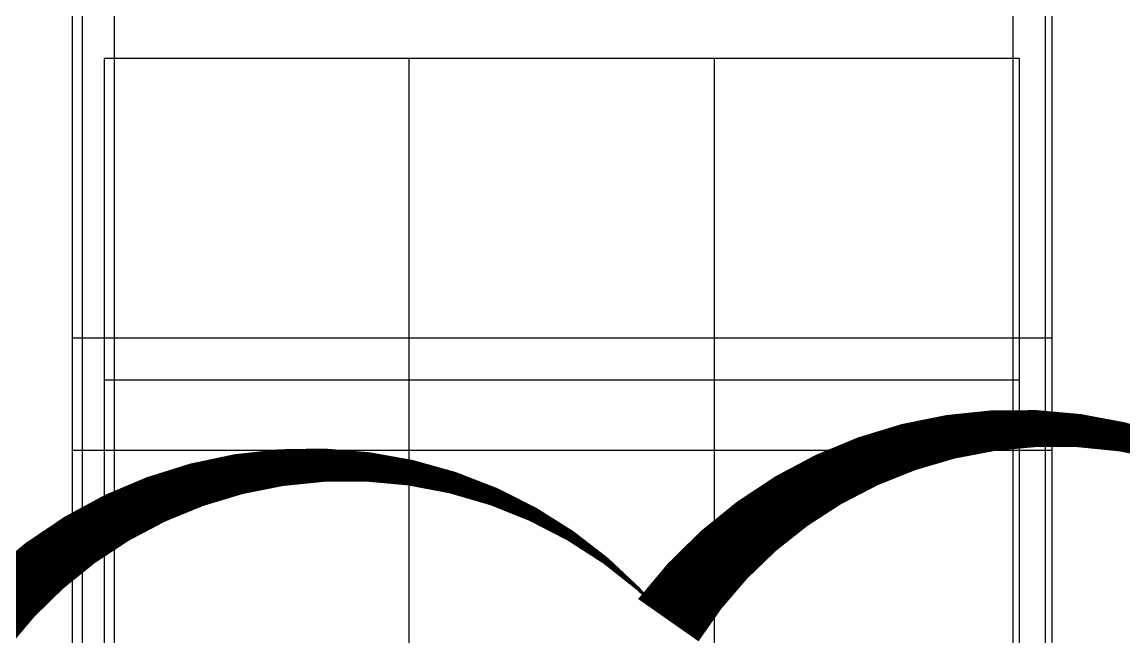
# Model space of a CAD drawing. Header units: inches. Extents: x 102027 to 175311, y -32523 to 10797.
# Drawn here: x 130207 to 133638, y -2675 to -761 of the extents above; entities that cross this region are included whole.
import ezdxf

# ---------------------------------------------------------------- set-up
doc = ezdxf.new("R2010")
doc.units = ezdxf.units.IN
doc.header["$MEASUREMENT"] = 0
doc.linetypes.add('HIDDEN', pattern=[0.375, 0.25, -0.125])
doc.layers.add('M-CLOUD', color=2, linetype='Continuous')
doc.layers.add('M-X-BKGD', color=8, linetype='Continuous')

msp = doc.modelspace()

# ---------------------------------------------------------------- linework, layer by layer
at = {"layer": 'M-CLOUD'}
msp.add_lwpolyline([(122683.1, -2327.7, 0, 229.8, 0.520567), (123019, -4558.9, 0, 229.8, 0.520567), (124778.6, -5720.3, 0, 229.8, 0.520567), (127043.5, -5356, 0, 229.8, 0.520567), (129338.4, -5280.9, 0, 229.8, 0.520567), (131635.6, -5348.3, 0, 229.8, 0.520567), (133932.7, -5347.8, 0, 229.8, 0.520567), (136184.7, -4951.7, 0, 229.8, 0.520567), (138320.8, -4362.3, 0, 229.8, 0.520567), (136801.6, -2797.3, 0, 229.8, 0.520567), (134509.9, -2622.7, 0, 229.8, 0.520567), (132218.9, -2623, 0, 229.8, 0.520567), (129933.5, -2862.9, 0, 229.8, 0.520567), (127647.9, -2810.1, 0, 229.8, 0.520567), (125360.4, -2587.8, 0, 229.8, 0.520567)], format="xyseb", close=True, dxfattribs=at)
at = {"layer": 'M-X-BKGD', "color": 8}
for p, q in [((130362.6, 3455.2), (130362.6, -6346.1)), ((133412.6, 3455.2), (133412.6, -6394.8)), ((130394.1, 2935.4), (130394.1, -6394.8)), ((130494.1, 2935.4), (130494.1, -6394.8)), ((133292.1, 2935.4), (133292.1, -6394.8)), ((133392.1, 2935.4), (133392.1, -6394.8)), ((131412.6, -5054.3), (131412.6, -874.8)), ((132362.6, -5874.8), (132362.6, -874.8)), ((130462.6, -1874.8), (133312.6, -1874.8))]:
    msp.add_line(p, q, dxfattribs=at)
at = {"layer": 'M-X-BKGD', "color": 8, "linetype": 'HIDDEN', "ltscale": 5}
for p, q in [((133412.6, -1744.8), (130362.6, -1744.8)), ((133412.6, -2094.8), (130362.6, -2094.8))]:
    msp.add_line(p, q, dxfattribs=at)
at = {"layer": 'M-X-BKGD', "color": 8}
msp.add_lwpolyline([(131443, -5874.8), (133312.6, -5874.8), (133312.6, -874.8), (130462.6, -874.8), (130462.6, -5874.8), (130634.7, -5874.8)], dxfattribs=at)

doc.saveas('drawing.dxf')
